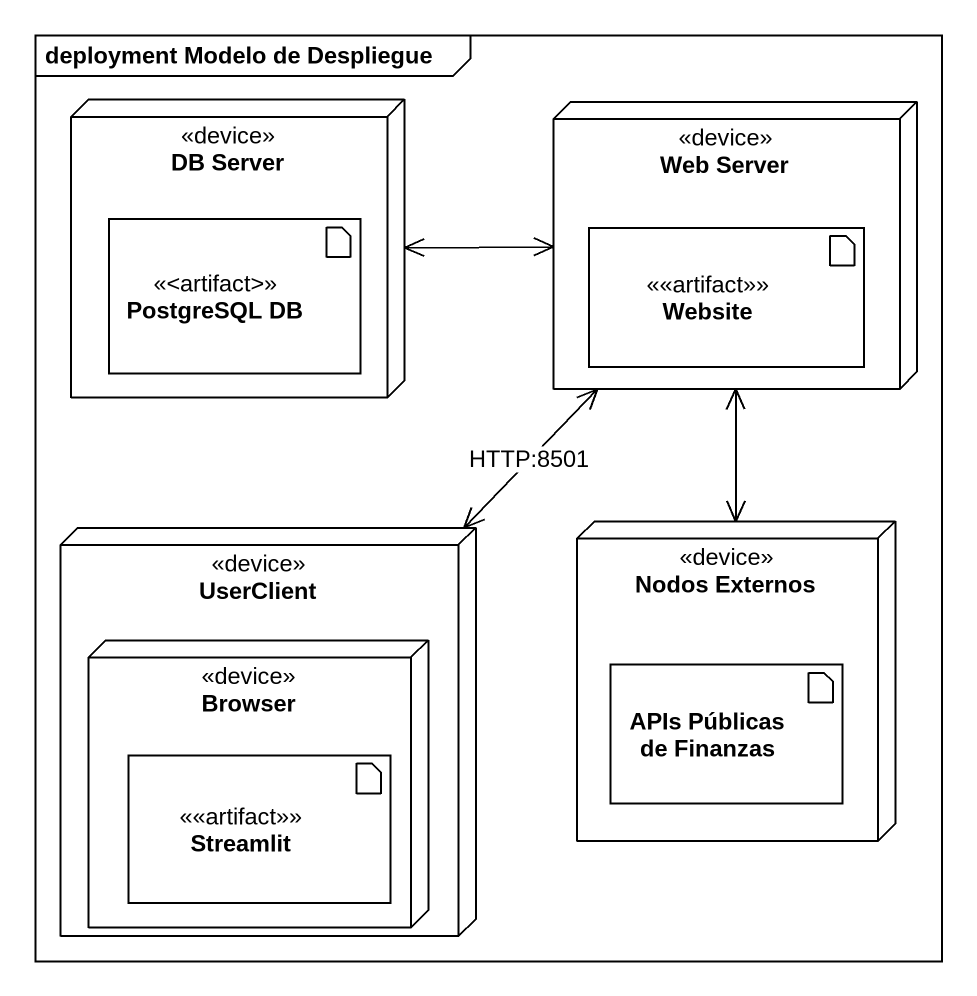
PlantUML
@startuml
mainframe deployment Modelo de Despliegue
node "DB Server" as DB_Server <<device>> {
  artifact "PostgreSQL DB" as PostgreSQL_DB <<artifact>>
}
node "Web Server" as Web_Server <<device>> {
  artifact Website <<artifact>>
}
node UserClient <<device>> {
  node Browser <<device>> {
    artifact Streamlit <<artifact>>
  }
}
node "Nodos Externos" as Nodos_Externos <<device>> {
  artifact "APIs Públicas de Finanzas" as APIs_Públicas_de_Finanzas
}
DB_Server <-right-> Web_Server
Web_Server <--> UserClient : HTTP:8501
Web_Server <--> Nodos_Externos
@enduml
